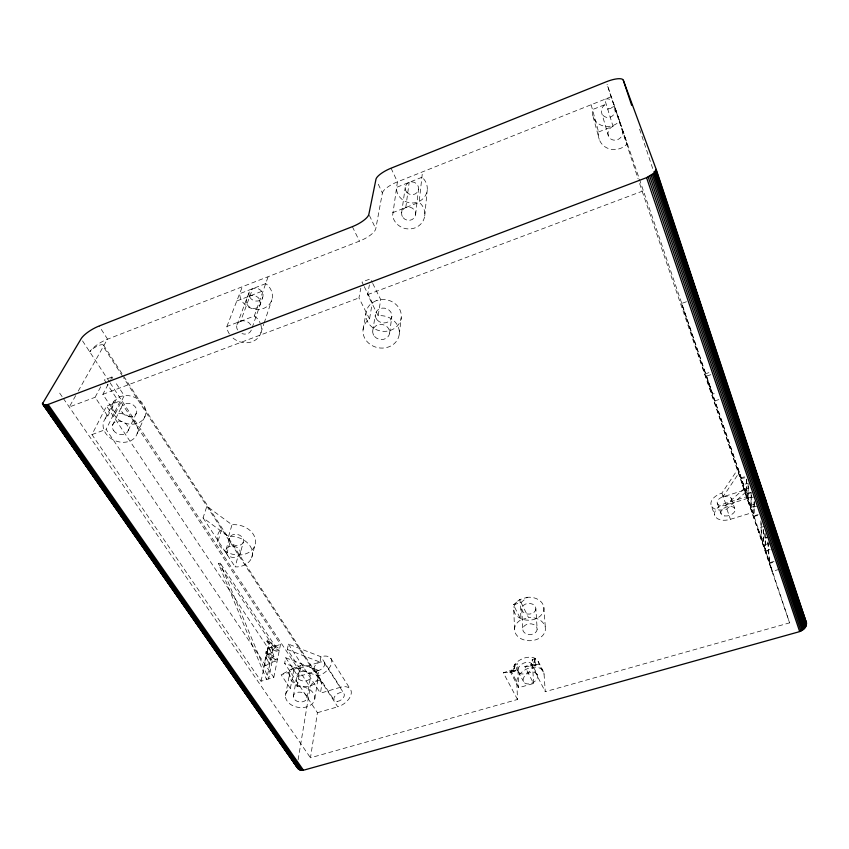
<?xml version="1.0" encoding="UTF-8"?>
<svg xmlns="http://www.w3.org/2000/svg" width="849" height="849" viewBox="0 0 849 849"><rect width="100%" height="100%" fill="white"/><g stroke="black" fill="none" stroke-linecap="round" stroke-linejoin="round"><path stroke-width="0.64" stroke-dasharray="4.25 3.18" d="M746.621 479.091L746.367 493.672L750.622 492.356M746.802 479.621L746.547 494.214L752.925 492.24M748.139 483.219L747.863 498.172L752.14 496.856M748.277 486.254L748.043 498.724L754.464 496.739M751.216 492.293L750.919 507.331L755.249 506.004M751.354 495.349L751.1 507.893L757.605 505.898M754.082 502.046L753.774 515.916L758.157 514.579M754.294 501.345L753.965 516.489L760.534 514.483M591.148 104.735L598.566 131.977L598.354 135.118A17.468 16.216 -36.6 0 0 624.609 146.208L627.04 144.012L617.934 116.175M424.733 215.805L427.217 190.314M391.06 168.198L397.417 181.856L392.599 215.635A16.269 15.314 13 0 0 415.15 227.829A16.269 15.314 13 0 0 421.337 204.397L419.13 202.306L422.494 171.869M415.607 214.627L418.525 189.178M399.274 334.251L401.237 317.738M265.514 656.988L264.368 665.881L269.802 664.226L265.514 656.988L269.94 663.568L264.517 665.223M389.627 333.095L391.824 316.603M405.78 207.538L409.176 182.344M754.602 504.104L749.614 505.643L745.592 493.874L742.588 484.875L747.566 483.325M401.63 212.812L405.217 187.438M267.891 647.214L266.692 655.12L272.073 653.475L267.891 647.214L268.072 646.376L272.242 652.626L266.873 654.271L268.072 646.376M364.274 286.644L372.276 302.732L369.548 318.969A18.253 16.152 10 0 0 371.989 345.522A18.253 16.152 10 0 0 399.072 335.461A18.253 16.152 10 0 0 378.166 315.775L380.692 299.58L372.732 283.439M543.413 671.601L538.372 661.636L534.552 658.092A14.635 9.795 -27.9 0 0 515.301 663.653L511.968 669.245L511.597 672.047L516.786 681.917L517.497 699.48L310.469 757.786L317.43 712.714L284.648 663.292L285.72 657.773L318.693 670.477L317.813 676.027L337.753 706.803A13.711 8.288 -34.9 0 0 351.242 693.484A13.711 8.288 -34.9 0 0 340.396 687.287L320.89 656.733L288.405 644.104L287.355 649.464L299.686 668.259L298.179 676.632L318.693 670.477M340.396 687.287L320.455 693.166L321.92 683.668L123.487 377.656M314.809 698.642L318.142 677.746M372.732 330.919L375.364 314.47M299.686 668.259L320.031 662.124L320.89 656.733A13.977 8.097 -34.3 0 1 331.694 662.666A13.977 8.097 -34.3 0 1 317.813 676.027L284.648 663.292M298.105 759.781L310.14 687.159A6.707 3.937 -35 0 1 316.783 680.728A6.707 3.937 -35 0 1 321.92 683.668M306.998 697.814L310.49 676.918M363.054 329.762L365.94 313.334M378.166 315.775L367.649 294.635L369.379 284.903M297.182 686.48L300.896 665.68A14.454 10.432 7.6 0 1 318.025 678.553A14.454 10.432 7.6 0 1 296.959 684.92A14.454 10.432 7.6 0 1 294.2 667.707L300.896 665.68L288.013 672.705L281.136 674.775L290.347 688.518A14.751 10.506 7.5 0 0 293.202 705.859A14.751 10.506 7.5 0 0 314.692 699.459A14.751 10.506 7.5 0 0 297.182 686.48L288.013 672.705M293.308 696.35L297.086 675.475M122.765 376.542L103.355 346.615A8.129 2.473 -30.2 0 0 98.707 345.479A8.129 2.473 -30.2 0 0 89.761 351.879A16.269 4.956 -30.1 0 1 105.764 339.887L359.445 241.137A16.449 5.391 -26.1 0 0 375.767 228.752L382.379 192.988L377.041 181.548M290.347 688.518L294.2 667.707L281.136 674.775M285.476 695.511L289.413 674.647M369.548 318.969L358.947 297.914L360.814 288.151M273.792 677.396L280.52 644.444L120.24 400.951L106.55 406.066L91.947 434.592L261.057 681.227L273.792 677.396L106.125 429.371L120.24 400.951M261.057 681.227L268.178 648.243L106.55 406.066M535.411 658.644L534 665.17L535.804 665.075L535.411 658.644L532.281 659.556L530.763 666.104L539.019 664.162L544.06 674.138L545.26 691.67L789.591 622.858L741.495 478.592L607.067 84.295M265.779 653.093L277.209 660.66L271.935 662.262L265.779 653.093L266.119 651.512L277.527 659.079L272.264 660.692L268.645 678.945L220.209 563.12L218.511 563.683L266.565 679.571L273.516 646.598L218.511 563.683M534.7 658.856L533.278 665.383L535.082 665.276M266.862 641.207L279.321 650.281L274.004 651.915L266.862 641.207L267.148 639.923L279.586 648.997L274.259 650.631L272.264 660.692L266.119 651.512M514.526 664.682L514.781 671.145L512.785 671.294L514.526 664.682L517.603 663.791L516.001 670.37L509.58 672.206M251.633 557.867L254.7 545.949M515.439 664.417L513.709 671.028L515.693 670.89M240.055 554.11A7.354 5.635 12.8 0 0 231.427 546.14A7.354 5.635 12.8 0 0 227.787 555.246A7.354 5.635 12.8 0 0 240.055 554.11L243.292 542.224A7.248 5.593 13 0 0 234.791 534.308A7.248 5.593 13 0 0 231.183 543.349A7.248 5.593 13 0 0 243.292 542.224M218.129 540.887L221.685 529.086L220.05 530.54A19.336 14.921 13 0 0 235.863 554.864L240.787 554.917A19.336 14.921 13 0 0 255.04 538.054A19.336 14.921 13 0 0 231.979 524.778L206.869 506.237L203.06 517.879L228.551 536.547A19.612 15.017 12.8 0 1 251.962 549.929A19.612 15.017 12.8 0 1 237.55 566.899L235.141 566.867L238.42 554.896M226.694 553.972L230.111 542.087M228.551 536.547L231.979 524.778M226.11 549.59L229.538 537.725M260.93 332.723L263.763 324.18M264.166 322.96L271.871 299.75M252.174 327.64L262.776 297.203M229.379 333.986A17.638 15.091 21.3 0 1 227.543 330.155L226.895 326.472L254.307 316.019L268.146 276.625M237.54 329.974A7.641 6.537 21.3 0 1 240.617 321.24L252.652 288.681M236.967 324.849L249.171 292.173M226.895 326.472L242.358 286.654M137.177 433.563L145.306 415.596M128.231 430.539L136.593 412.614M112.524 425.211L122.033 405.854M100.681 386.847L95.109 397.279L107.781 416.169A17.787 13.977 21.7 0 0 113.501 439.984A17.787 13.977 21.7 0 0 137.655 431.016A17.787 13.977 21.7 0 0 115.464 413.314L124.209 395.634L114.848 381.403M107.781 416.169L116.663 398.51L120.144 396.589L124.209 395.634A17.351 13.786 22.2 0 1 145.826 411.85A17.351 13.786 22.2 0 1 124.973 423.11A17.351 13.786 22.2 0 1 114.084 401.11L116.663 398.51L107.282 384.279M105.117 418.854L114.084 401.11M115.464 413.314L102.856 394.361L110.147 380.49M110.763 379.333L111.972 377.02L114.137 380.31M75.688 395.613L69.247 407.011L95.109 397.279M78.257 391.06L107.515 339.059L99.11 326.016M686.48 301.735L681.535 303.475L752.798 512.478L730.416 519.312A13.839 8.394 -17.2 0 1 714.773 515.332A13.839 8.394 -17.2 0 1 725.534 503.255L747.46 496.485L738.046 468.892L721.926 493.089A13.924 8.331 -17.4 0 0 711.08 505.166L714.752 515.258M738.046 468.892L739.267 472.532L723.008 496.803L721.926 493.089L725.534 503.255M744.562 488.26L725.608 505.229L730.416 519.312M745.846 492.102L726.765 509.039A13.924 8.331 -17.4 0 1 711.08 505.166M521.01 602.493L528.534 617.594A15.452 11.599 -2 0 1 544.931 631.826A15.452 11.599 -2 0 1 521.222 638.819A15.452 11.599 -2 0 1 520.989 619.823L513.422 604.775L521.01 602.493L527.399 597.282A15.112 11.493 -2.1 0 1 543.445 611.365A15.112 11.493 -2.1 0 1 520.267 618.316A15.112 11.493 -2.1 0 1 520.023 599.49L527.399 597.282M513.422 604.775L520.023 599.49L520.989 619.823L528.534 617.594M611.301 96.712L397.417 181.856A15.484 4.765 -25.4 0 0 382.379 192.988M392.514 212.738L419.13 202.306M598.566 131.977L613.02 126.31L604.7 99.344A7.132 6.665 -41.6 0 1 613.477 103.111L627.04 144.012M236.786 300.992L263.158 290.814M111.972 377.02L104.395 379.896L106.56 383.186M102.856 394.361L358.947 297.914M367.649 294.635L642.162 191.248L638.501 180.02M91.947 434.592L106.125 429.371M681.535 303.475L704.872 374.016L709.615 372.414M711.112 389.914L706.474 376.149L711.101 374.6M711.727 391.729L712.555 394.095L717.182 392.556M714.773 400.94L721.385 398.754M740.413 478.093L745.316 476.565M747.969 498.246L724.717 505.505A7.429 4.447 -17.4 0 1 717.256 503.224A7.429 4.447 -17.4 0 1 722.096 497.089L745.199 489.926M744.881 489.215L751.227 487.252M268.178 648.243L280.52 644.444M764.578 526.295L757.902 528.301L761.479 538.765L768.154 536.759M768.069 543.753L763.58 545.09L761.68 539.359L768.356 537.364M770.032 549.558L765.49 550.905L763.782 545.705L770.521 543.689M774.033 561.391L769.406 562.76L765.702 551.521L772.505 549.494M779.286 569.318L772.261 571.377L769.619 563.386L775.402 561.688M317.43 712.714L337.753 706.803M517.497 699.48L503.277 672.695L509.814 670.816L517.964 670.243L517.603 663.791M509.814 670.816L518.707 687.701L533.586 683.477L524.831 666.497L531.432 664.587L537.237 664.258M503.277 672.695L511.597 672.047L517.964 670.243L518.707 687.701M524.831 666.497L532.588 665.977L539.019 664.162L538.372 661.636M287.355 649.464L320.031 662.124M254.307 316.019L256.228 317.473A17.638 15.091 21.3 0 1 260.07 322.8M742.588 484.875L743.342 486.997M59.685 393.108L62.635 397.385M63.367 398.457L310.469 757.786M267.148 639.923L274.259 650.631L275.161 646.1L220.209 563.12M285.72 657.773L298.179 676.632M82.555 340.916L109.394 381.753M110.126 382.857L310.14 687.159M288.405 644.104L320.455 693.166M203.06 517.879L235.141 566.867M314.406 669.765L334.241 700.404M103.504 345.076L321.495 681.556M324.318 662.804L343.919 693.506M330.77 658.272L350.223 689.017M518.283 671.591L523.451 681.492M531.432 664.587L545.26 691.67M532.249 664.64A7.8 5.221 -27.9 0 1 523.727 673.989A7.8 5.221 -27.9 0 1 519.864 665.796A7.8 5.221 -27.9 0 1 532.249 664.64L537.321 674.584A7.758 5.253 -27.9 0 1 528.885 683.933A7.758 5.253 -27.9 0 1 524.99 675.687A7.758 5.253 -27.9 0 1 537.321 674.584M363.701 285.487L361.982 282.048L370.461 278.822L372.17 282.282M352.367 226.651L359.445 241.137M369.389 215.413L375.767 228.752M706.474 376.149L712.555 394.095M717.479 503.733L721.141 513.932M749.614 505.643L746.526 496.623M723.677 495.805L723.932 496.516A7.429 4.447 -17.4 0 1 731.424 498.788A7.429 4.447 -17.4 0 1 726.574 504.922L726.426 504.497M731.18 498.236L734.767 508.477M607.735 86.449L638.087 178.768M704.872 374.016L772.261 571.377M642.162 191.248L789.591 622.858M745.698 493.885L744.011 488.928M639.605 129.197L653.826 171.901M616.682 112.896A7.291 6.792 -39.7 0 0 607.704 109.054L614.464 106.38L619.558 121.131L617.255 123.243A16.64 15.526 -40.6 0 1 592.273 112.609L592.475 109.585L606.186 104.14A7.206 6.728 -40.6 0 0 601.75 113.182L608.33 135.755A7.567 7.025 -36.6 0 0 617.637 139.682A7.567 7.025 -36.6 0 0 622.359 130.279M593.101 116.631L599.214 139.31M767.984 541.811L769.619 563.386M767.867 542.447L769.406 562.76M543.88 607.491L545.366 627.91M535.868 608.818A7.057 5.359 -2.1 0 1 525.106 613.392A7.057 5.359 -2.1 0 1 525.467 604.095A7.057 5.359 -2.1 0 1 535.868 608.818L537.173 629.247A7.206 5.412 -2 0 1 526.178 633.853A7.206 5.412 -2 0 1 526.55 624.482A7.206 5.412 -2 0 1 537.173 629.247M533.586 683.477L532.281 659.556M521.764 608.754L522.761 629.173M513.783 610.081L514.6 630.51M765.034 533.172L765.702 551.521M764.875 533.872L765.49 550.905M761.118 522.751L761.68 539.359M760.863 520.872L761.479 538.765M763.4 529.903L763.782 545.705M763.198 529.298L763.58 545.09M741.495 478.592A13.658 8.055 -16.7 0 1 744.923 477.796M516.786 681.917A14.539 9.859 -27.9 0 1 529.872 667.792A14.539 9.859 -27.9 0 1 544.06 674.138M608.33 135.734A7.567 7.025 -36.6 0 1 613.02 126.31M251.325 330.07A7.641 6.537 21.3 0 1 241.976 333.615M240.617 321.24A7.641 6.537 21.3 0 1 250.784 324.955M615.058 107.95A7.206 6.728 -40.6 0 1 610.601 116.982A7.206 6.728 -40.6 0 1 601.75 113.182M260.823 324.764A17.638 15.091 21.3 0 1 253.076 341.34A17.638 15.091 21.3 0 1 232.212 337.35M376.224 300.642L372.276 302.732A17.787 15.887 10.4 0 0 374.632 328.828A17.787 15.887 10.4 0 0 401.036 318.937A17.787 15.887 10.4 0 0 380.692 299.58L376.224 300.642M421.889 177.303L396.536 187.364L396.61 190.165A15.494 14.762 15.2 0 0 418.069 201.903A15.494 14.762 15.2 0 0 423.991 179.309L421.889 177.303M265.684 283.64L239.609 293.733L240.203 297.299A16.736 14.56 22.8 0 0 264.4 308.07A16.736 14.56 22.8 0 0 267.499 285.031L265.684 283.64M724.77 515.948A7.386 4.478 -17.2 0 0 735.128 509.591A7.386 4.478 -17.2 0 0 723.995 508.137A7.386 4.478 -17.2 0 0 724.77 515.948M337.202 701.444A5.943 3.598 -34.9 0 0 344.312 694.365A5.943 3.598 -34.9 0 0 335.758 695.087A5.943 3.598 -34.9 0 0 337.202 701.444M317.367 670.752A6.06 3.502 -34.3 0 0 324.689 663.653A6.06 3.502 -34.3 0 0 316.051 664.491A6.06 3.502 -34.3 0 0 317.367 670.752M374.579 336.491A8.522 7.535 10 0 0 389.107 334.994A8.522 7.535 10 0 0 379.864 324.456A8.522 7.535 10 0 0 374.579 336.491M377.158 319.946A8.299 7.408 10.4 0 0 391.325 318.471A8.299 7.408 10.4 0 0 382.326 308.113A8.299 7.408 10.4 0 0 377.158 319.946M403.116 217.705A7.047 6.633 13 0 0 415.161 216.304A7.047 6.633 13 0 0 407.573 207.092A7.047 6.633 13 0 0 403.116 217.705M113.479 430.369A8.299 6.527 21.7 0 0 127.467 432.056A8.299 6.527 21.7 0 0 120.218 421.125A8.299 6.527 21.7 0 0 113.479 430.369M122.192 412.444A8.097 6.431 22.2 0 0 135.84 414.11A8.097 6.431 22.2 0 0 128.815 403.339A8.097 6.431 22.2 0 0 122.192 412.444M298.742 679.094A6.739 4.871 7.6 0 0 310.15 678.149A6.739 4.871 7.6 0 0 302.467 671.304A6.739 4.871 7.6 0 0 298.742 679.094M295.017 699.99A6.888 4.903 7.5 0 0 306.659 699.045A6.888 4.903 7.5 0 0 298.795 692.147A6.888 4.903 7.5 0 0 295.017 699.99M246.985 304.367A7.344 6.367 22.5 0 0 259.454 305.948A7.344 6.367 22.5 0 0 253.649 295.484A7.344 6.367 22.5 0 0 246.985 304.367M249.68 297.076A7.259 6.314 22.8 0 0 262.001 298.646A7.259 6.314 22.8 0 0 256.281 288.267A7.259 6.314 22.8 0 0 249.68 297.076M406.629 192.15A6.718 6.399 15.1 0 0 418.101 190.792A6.718 6.399 15.1 0 0 410.884 181.919A6.718 6.399 15.1 0 0 406.629 192.15"/><path stroke-width="1.27" d="M42.45 403.753L81.122 338.73A16.375 4.807 -30 0 1 99.11 326.016L352.367 226.651A16.566 5.232 -26.1 0 0 368.859 214.298L375.969 179.256A15.59 4.616 -25.4 0 1 391.06 168.198L606.218 81.812A16.725 4.924 -22.2 0 1 623.304 80.22L656.203 169.397L806.497 622.954C806.943 627.623 802.358 630.903 798.325 631.996L304.515 769.937L300.429 770.139L297.776 768.313L42.45 403.753L298.254 768.939M42.599 404.241L44.901 405.09L48.128 404.453L646.567 177.643L653.528 173.483L656.203 169.397M45.857 404.994L301.353 770.287M44.901 405.09L300.429 770.139M44.084 405.058L299.591 769.852M42.482 403.158L47.045 409.674M50.091 414.015L54.654 420.531M56.172 422.696L60.735 429.212M64.535 434.635L70.616 443.327M72.144 445.492L76.707 452.008M78.989 455.266L84.306 462.864M86.587 466.112L90.387 471.545M91.915 473.71L98.76 483.484M101.031 486.742L106.358 494.341M108.64 497.588L112.439 503.022M113.968 505.187L120.802 514.961M123.084 518.219L128.411 525.818M129.929 527.982L134.492 534.499M137.538 538.839L142.101 545.355M143.619 547.52L148.182 554.036M151.982 559.459L158.063 568.14M159.591 570.316L164.154 576.832M165.672 578.997L172.517 588.771M174.034 590.936L186.207 608.309M188.478 611.567L193.805 619.165M196.087 622.413L199.886 627.846M201.415 630.011L208.249 639.785M210.531 643.043L215.858 650.642M217.376 652.807L223.457 661.488M224.985 663.663L237.911 682.118M239.429 684.283L245.51 692.964M247.038 695.14L251.601 701.656M253.119 703.821L259.964 713.595M261.481 715.76L273.643 733.133M275.925 736.391L281.252 743.989M282.77 746.154L287.333 752.67M288.862 754.835L297.776 768.313M43.416 404.899L298.869 769.459M48.128 404.453L303.422 770.181M46.939 404.782L302.361 770.298M759.017 480.513L758.751 479.844L758.964 480.619M784.688 559.65L786.896 565.742M720.164 364.741L721.48 368.434M765.034 498.554L765.83 500.666L759.494 481.861M795.725 592.029L806.497 622.954M764.355 496.623L762.943 492.516M762.635 491.645L761.129 487.177M646.567 177.643L799.662 631.56M649.708 176.083L802.125 630.34M648.18 176.889L800.936 631.009M652.403 174.363L804.152 628.759M651.119 175.244L803.196 629.587M721.894 369.686L723.985 375.969M726.489 383.515L746.908 445.078M757.743 477.754L786.927 565.71M655.768 170.904L806.423 624.928M655.226 171.731L806.104 625.925M654.473 172.602L805.627 626.912M623.304 80.22L631.667 105.34M653.528 173.483L804.969 627.857M656.097 170.118L806.55 623.93M759.409 482.009L760.046 483.941M297.161 765.904L297.224 766.774"/></g></svg>
